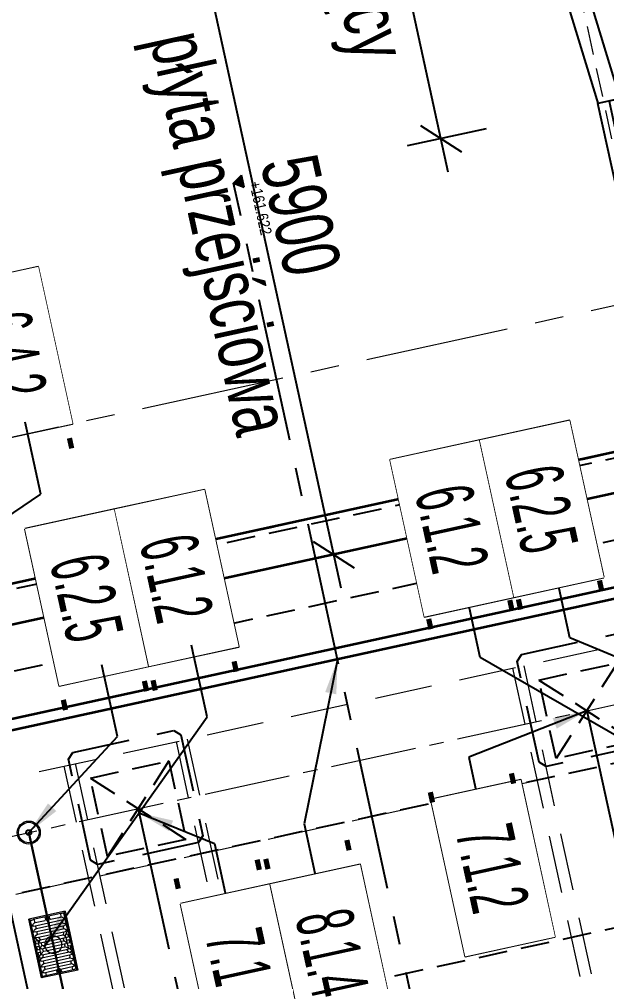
# Model space of a CAD drawing. Header units: metres. Extents: x 8416582 to 8417409, y 5771873 to 5772737.
# Drawn here: x 8416700.84 to 8416705.96, y 5772255.59 to 5772263.98 of the extents above; entities that cross this region are included whole.
import ezdxf
from ezdxf.enums import TextEntityAlignment as Align

# ---------------------------------------------------------------- set-up
doc = ezdxf.new("R2010")
doc.units = ezdxf.units.M
doc.set_wipeout_variables(frame=1)
doc.header["$PDSIZE"] = 0.05
for name, pattern in [('CENTER', [2, 1.25, -0.25, 0.25, -0.25]), ('CENTER2', [1.125, 0.75, -0.125, 0.125, -0.125]), ('DASHED', [0.75, 0.5, -0.25]), ('HIDDEN', [0.375, 0.25, -0.125])]:
    doc.linetypes.add(name, pattern=pattern)
for name, color, linetype in [('00RysOpi-T', 2, 'Continuous'), ('AII_M_krawężnik', 9, 'Continuous'), ('AII_M_opisy do legendy', 2, 'Continuous'), ('AII_M_osie główne', 8, 'CENTER'), ('AII_M_podpory', 1, 'Continuous')]:
    doc.layers.add(name, color=color, linetype=linetype)
for name, color, linetype, lineweight in [('AII_M_konstrukcja 0.09', 6, 'Continuous', 9), ('AII_M_konstrukcja 0.18', 9, 'Continuous', 18), ('AII_M_konstrukcja 0.25', 1, 'Continuous', 25), ('AII_M_konstrukcja 0.35', 2, 'Continuous', 35), ('AII_M_kreskowanie', 8, 'Continuous', 0), ('AII_M_odwodnienie', 8, 'Continuous', 9), ('AII_M_opisy rzedne', 1, 'Continuous', 25), ('AII_M_opisy wymiary', 1, 'Continuous', 25), ('AII_M_osie glowne', 9, 'CENTER2', 18), ('AII_M_wymiary', 1, 'Continuous', 25)]:
    doc.layers.add(name, color=color, linetype=linetype, lineweight=lineweight)
doc.layers.add('AII_M_opisy rzedne skarpy', color=6, linetype='Continuous', plot=False)
doc.styles.add('CDMSTYLE', font='CDMSIMPL.shx', dxfattribs={"width": 0.7, "bigfont": 'CDMBIGPL.shx'})
doc.dimstyles.new('CDM-ME200MM', dxfattribs={"dimscale": 0.2, "dimtxt": 2.5, "dimasz": 1.5, "dimexe": 1.5, "dimexo": 5, "dimgap": 0.5, "dimtad": 1, "dimdec": 0, "dimlfac": 1000, "dimrnd": 1, "dimzin": 9, "dimtxsty": 'CDMSTYLE', "dimblk": 'OBLIQUE', "dimcen": 2.5, "dimdle": 1.5, "dimclrd": 9, "dimclre": 9, "dimclrt": 1, "dimadec": 1, "dimazin": 2, "dimtfac": 1, "dimtdec": 0, "dimtix": 1, "dimtmove": 2, "dimatfit": 3, "dimfxl": 1, "dimtvp": 1, "dimtolj": 1, "dimtzin": 0, "dimlwd": 25, "dimlwe": 25, "dimarcsym": 0})
doc.dimstyles.new('CDM-ME200MM$7', dxfattribs={"dimscale": 0.2, "dimtxt": 2.5, "dimasz": 1.5, "dimexe": 1.5, "dimexo": 5, "dimgap": 0.5, "dimtad": 1, "dimdec": 0, "dimlfac": 1000, "dimrnd": 1, "dimzin": 9, "dimtxsty": 'CDMSTYLE', "dimblk": 'OBLIQUE', "dimcen": 2.5, "dimdle": 1.5, "dimclrd": 9, "dimclre": 9, "dimclrt": 1, "dimadec": 1, "dimazin": 2, "dimtfac": 1, "dimtdec": 0, "dimtix": 1, "dimtmove": 2, "dimatfit": 3, "dimfxl": 1, "dimtvp": 1, "dimtolj": 1, "dimtzin": 0, "dimlwd": 25, "dimlwe": 25, "dimarcsym": 0})

# ---------------------------------------------------------------- blocks, each defined once
blk = doc.blocks.new('_OBLIQUE')
at = {"color": 0, "linetype": 'ByBlock'}
blk.add_line((-0.5, -0.5), (0.5, 0.5), dxfattribs=at)
blk = doc.blocks.new('*D83')
at = {"layer": 'AII_M_opisy wymiary', "color": 9, "lineweight": 25, "transparency": 16777216}
for p, q in [((8416704.5786, 5772262.6421), (8416703.1703, 5772269.0901)), ((8416703.6275, 5772268.8829), (8416702.9413, 5772268.733)), ((8416704.9077, 5772263.0211), (8416704.2215, 5772262.8712))]:
    blk.add_line(p, q, dxfattribs=at)
at = {"layer": 'Defpoints', "color": 0, "lineweight": 25, "transparency": 16777216}
for p in [(8416704.6044, 5772269.0963), (8416703.2343, 5772268.7971), (8416705.8847, 5772263.2345)]:
    blk.add_point(p, dxfattribs=at)
at = {"layer": 'AII_M_opisy wymiary', "color": 9, "lineweight": 25, "transparency": 16777216, "xscale": 0.3, "yscale": 0.3, "zscale": 0.3}
for p, rotation in [((8416703.2343, 5772268.7971), 102.3200859755738), ((8416704.5146, 5772262.9352), 282.3200859755738)]:
    blk.add_blockref('_OBLIQUE', p, dxfattribs=dict(at, rotation=rotation))
at = {"layer": 'AII_M_opisy wymiary', "color": 1, "lineweight": 25, "transparency": 16777216, "char_height": 0.5, "attachment_point": 5, "rotation": 282.32009, "style": 'CDMSTYLE'}
for s, insert in [('\\A1;krawężnik zanikający', (8416703.4511, 5772265.7737)), ('\\A1;6000', (8416704.2164, 5772265.9408))]:
    blk.add_mtext(s, dxfattribs=dict(at, insert=insert))
blk = doc.blocks.new('*D114')
at = {"layer": 'AII_M_opisy wymiary', "color": 9, "lineweight": 25, "transparency": 16777216}
for p, q in [((8416703.6456, 5772259.0168), (8416702.2587, 5772265.3671)), ((8416701.2113, 5772264.8313), (8416702.6158, 5772265.1381)), ((8416702.4702, 5772259.0672), (8416703.8747, 5772259.3739))]:
    blk.add_line(p, q, dxfattribs=at)
at = {"layer": 'Defpoints', "color": 0, "lineweight": 25, "transparency": 16777216}
for p in [(8416702.3227, 5772265.074), (8416700.2343, 5772264.6179), (8416701.4932, 5772258.8538)]:
    blk.add_point(p, dxfattribs=at)
at = {"layer": 'AII_M_opisy wymiary', "color": 9, "lineweight": 25, "transparency": 16777216, "xscale": 0.3, "yscale": 0.3, "zscale": 0.3}
for p, rotation in [((8416702.3227, 5772265.074), 102.3200859755738), ((8416703.5816, 5772259.3099), 282.3200859755738)]:
    blk.add_blockref('_OBLIQUE', p, dxfattribs=dict(at, rotation=rotation))
at = {"layer": 'AII_M_opisy wymiary', "color": 1, "lineweight": 25, "transparency": 16777216, "char_height": 0.5, "attachment_point": 5, "rotation": 282.32009, "style": 'CDMSTYLE'}
for s, insert in [('\\A1;płyta przejściowa', (8416702.5288, 5772262.0995)), ('\\A1;5900', (8416703.2941, 5772262.2667))]:
    blk.add_mtext(s, dxfattribs=dict(at, insert=insert))
blk = doc.blocks.new('*D123')
at = {"layer": 'AII_M_wymiary', "color": 9, "lineweight": 25, "transparency": 16777216}
for p, q in [((8416707.1589, 5772263.2131), (8416705.3584, 5772271.457)), ((8416707.6417, 5772263.6256), (8416707.388, 5772263.5702))]:
    blk.add_line(p, q, dxfattribs=at)
blk.add_solid([(8416705.4072, 5772271.4677), (8416705.3095, 5772271.4464), (8416705.2944, 5772271.7501)], dxfattribs=at)
at = {"layer": 'Defpoints', "color": 0, "lineweight": 25, "transparency": 16777216}
for p in [(8416706.0923, 5772271.9244), (8416705.2944, 5772271.7501), (8416706.6647, 5772263.4122, 0)]:
    blk.add_point(p, dxfattribs=at)
at = {"layer": 'AII_M_wymiary', "color": 9, "lineweight": 25, "transparency": 16777216, "xscale": 0.3, "yscale": 0.3, "zscale": 0.3, "rotation": 282.3200787248642}
blk.add_blockref('_OBLIQUE', (8416707.0949, 5772263.5062), dxfattribs=at)
at = {"layer": 'AII_M_wymiary', "color": 1, "transparency": 16777216, "insert": (8416706.65, 5772267.5741), "char_height": 0.5, "attachment_point": 5, "rotation": 282.32008, "style": 'CDMSTYLE'}
blk.add_mtext('\\A1;bariera wg opr.drogowego', dxfattribs=at)
blk = doc.blocks.new('*D124')
at = {"layer": 'AII_M_wymiary', "color": 9, "lineweight": 25, "transparency": 16777216}
for p, q in [((8416699.9676, 5772261.6425), (8416697.6439, 5772272.2821)), ((8416700.3634, 5772262.036), (8416700.1967, 5772261.9996))]:
    blk.add_line(p, q, dxfattribs=at)
blk.add_solid([(8416697.6928, 5772272.2927), (8416697.5951, 5772272.2714), (8416697.5799, 5772272.5752)], dxfattribs=at)
at = {"layer": 'Defpoints', "color": 0, "lineweight": 25, "transparency": 16777216}
for p in [(8416697.5799, 5772272.5752), (8416696.4275, 5772272.3235), (8416699.3864, 5772261.8226)]:
    blk.add_point(p, dxfattribs=at)
at = {"layer": 'AII_M_wymiary', "color": 9, "lineweight": 25, "transparency": 16777216, "xscale": 0.3, "yscale": 0.3, "zscale": 0.3, "rotation": 282.3200787248642}
blk.add_blockref('_OBLIQUE', (8416699.9036, 5772261.9356), dxfattribs=at)
at = {"layer": 'AII_M_wymiary', "color": 1, "transparency": 16777216, "insert": (8416699.1971, 5772267.2013), "char_height": 0.5, "attachment_point": 5, "rotation": 282.32008, "style": 'CDMSTYLE'}
blk.add_mtext('\\A1;bariera i krawężnik wg opr.drogowego', dxfattribs=at)
blk = doc.blocks.new('WPUST_RZUT')
at = {"layer": 'AII_M_odwodnienie', "color": 0, "lineweight": -2}
for p, q in [((0.262, 0.162), (-0.262, 0.162)), ((-0.262, 0.162), (-0.252, 0.152)), ((-0.262, -0.162), (-0.262, 0.162)), ((0.252, 0.152), (-0.252, 0.152)), ((-0.252, 0.152), (-0.252, 0.1231)), ((-0.252, -0.123), (-0.252, 0.1231)), ((-0.093, 0.1495), (-0.249, 0.1495)), ((-0.249, 0.1495), (-0.249, 0.1175)), ((-0.249, 0.1175), (-0.2255, 0.1175)), ((-0.2215, 0.1135), (-0.2215, 0.023)), ((-0.1945, 0.1303), (-0.1945, -0.1303)), ((-0.1945, 0.1175), (-0.1735, 0.1175)), ((-0.1695, 0.1135), (-0.1695, -0.1135)), ((-0.1425, 0.1303), (-0.1425, -0.1303)), ((-0.1425, 0.1175), (-0.1215, 0.1175)), ((-0.1175, 0.1135), (-0.1175, -0.1135)), ((-0.093, 0.1495), (-0.094, 0.143)), ((-0.0925, 0.142), (-0.094, 0.143)), ((-0.06, 0.1225), (-0.093, 0.1495)), ((-0.0905, 0.1271), (-0.0905, -0.1271)), ((-0.0905, 0.1141), (-0.0679, 0.1038)), ((-0.0655, 0.1435), (-0.0655, 0.131)), ((-0.0405, 0.1435), (-0.0655, 0.1435)), ((-0.0655, 0.1002), (-0.0655, -0.1002)), ((-0.0568, 0.1091), (-0.06, 0.1225)), ((0.056, 0.1225), (-0.06, 0.1225)), ((-0.0385, 0.1435), (-0.0405, 0.1435)), ((-0.0385, 0.1435), (-0.0385, 0.1225)), ((-0.0385, 0.1075), (-0.0385, -0.1075)), ((-0.0175, 0.0975), (-0.0385, 0.0975)), ((-0.0135, 0.1435), (-0.0135, 0.1264)), ((0.0115, 0.1435), (-0.0135, 0.1435)), ((-0.0135, 0.0935), (-0.0135, -0.0935)), ((0.0135, 0.1435), (0.0115, 0.1435)), ((0.0135, 0.1435), (0.0135, 0.1225)), ((0.0135, 0.1075), (0.0135, -0.1075)), ((0.0345, 0.0975), (0.0135, 0.0975)), ((0.0385, 0.1435), (0.0385, 0.1264)), ((0.0635, 0.1435), (0.0385, 0.1435)), ((0.0385, 0.0935), (0.0385, -0.0935)), ((0.056, 0.1225), (0.0541, 0.1148)), ((0.089, 0.1495), (0.056, 0.1225)), ((0.0655, 0.1435), (0.0635, 0.1435)), ((0.0655, 0.1435), (0.0655, 0.1303)), ((0.0655, 0.115), (0.0655, -0.115)), ((0.0655, 0.1045), (0.0848, 0.1133)), ((0.0932, 0.1228), (0.089, 0.1495)), ((0.249, 0.1495), (0.089, 0.1495)), ((0.0905, 0.1097), (0.0905, -0.1097)), ((0.1175, 0.1303), (0.1175, -0.1303)), ((0.1175, 0.1175), (0.1385, 0.1175)), ((0.1425, 0.1135), (0.1425, -0.1135)), ((0.1695, 0.1303), (0.1695, -0.1303)), ((0.1695, 0.1175), (0.1905, 0.1175)), ((0.1945, 0.1135), (0.1945, -0.1135)), ((0.2215, 0.1303), (0.2215, 0.019)), ((0.2215, 0.1175), (0.249, 0.1175)), ((0.249, 0.1495), (0.249, 0.1175)), ((0.252, 0.152), (0.262, 0.162)), ((0.252, -0.152), (0.252, 0.152)), ((0.262, -0.162), (0.262, 0.162)), ((-0.2505, 0.0198), (-0.2499, 0.0203)), ((-0.2505, -0.0198), (-0.2505, 0.0198)), ((-0.2505, 0.0198), (-0.232, 0.0172)), ((-0.2321, 0), (-0.2281, 0.007)), ((-0.2281, -0.007), (-0.2321, 0)), ((-0.2199, 0.007), (-0.2281, 0.007)), ((-0.2159, 0), (-0.2199, 0.007)), ((-0.2159, 0), (-0.2199, -0.007)), ((0.2159, 0), (0.2199, 0.007)), ((0.2199, -0.007), (0.2159, 0)), ((0.2281, 0.007), (0.2199, 0.007)), ((0.224, 0.019), (0.2215, 0.019)), ((0.2321, 0), (0.2281, 0.007)), ((0.2321, 0), (0.2281, -0.007)), ((0.2505, 0.0198), (0.232, 0.0172)), ((0.2505, 0.0198), (0.2499, 0.0203)), ((0.2505, -0.0198), (0.2505, 0.0198)), ((-0.232, -0.0172), (-0.2505, -0.0198)), ((-0.2499, -0.0203), (-0.2505, -0.0198)), ((-0.2281, -0.007), (-0.2199, -0.007)), ((-0.2215, -0.0229), (-0.2215, -0.1135)), ((0.2199, -0.007), (0.2281, -0.007)), ((0.2215, -0.019), (0.224, -0.019)), ((0.2215, -0.019), (0.2215, -0.1303)), ((0.232, -0.0172), (0.2505, -0.0198)), ((0.2499, -0.0203), (0.2505, -0.0198)), ((-0.252, -0.152), (-0.262, -0.162)), ((-0.262, -0.162), (0.262, -0.162)), ((-0.252, -0.152), (-0.252, -0.123)), ((-0.252, -0.152), (0.252, -0.152)), ((-0.249, -0.1175), (-0.2255, -0.1175)), ((-0.249, -0.1495), (-0.249, -0.1175)), ((-0.093, -0.1495), (-0.249, -0.1495)), ((-0.1945, -0.1175), (-0.1735, -0.1175)), ((-0.1425, -0.1175), (-0.1215, -0.1175)), ((-0.094, -0.143), (-0.0925, -0.142)), ((-0.093, -0.1495), (-0.094, -0.143)), ((-0.06, -0.1225), (-0.093, -0.1495)), ((-0.0905, -0.1141), (-0.0679, -0.1038)), ((-0.0655, -0.131), (-0.0655, -0.1435)), ((-0.0405, -0.1435), (-0.0655, -0.1435)), ((-0.0568, -0.1091), (-0.06, -0.1225)), ((0.056, -0.1225), (-0.06, -0.1225)), ((-0.0385, -0.1435), (-0.0405, -0.1435)), ((-0.0175, -0.0975), (-0.0385, -0.0975)), ((-0.0385, -0.1225), (-0.0385, -0.1435)), ((-0.0135, -0.1264), (-0.0135, -0.1435)), ((0.0115, -0.1435), (-0.0135, -0.1435)), ((0.0135, -0.1435), (0.0115, -0.1435)), ((0.0345, -0.0975), (0.0135, -0.0975)), ((0.0135, -0.1225), (0.0135, -0.1435)), ((0.0385, -0.1264), (0.0385, -0.1435)), ((0.0635, -0.1435), (0.0385, -0.1435)), ((0.056, -0.1225), (0.0541, -0.1148)), ((0.089, -0.1495), (0.056, -0.1225)), ((0.0655, -0.1435), (0.0635, -0.1435)), ((0.0655, -0.1045), (0.0848, -0.1133)), ((0.0655, -0.1303), (0.0655, -0.1435)), ((0.0932, -0.1228), (0.089, -0.1495)), ((0.249, -0.1495), (0.089, -0.1495)), ((0.1175, -0.1175), (0.1385, -0.1175)), ((0.1695, -0.1175), (0.1905, -0.1175)), ((0.2215, -0.1175), (0.249, -0.1175)), ((0.249, -0.1495), (0.249, -0.1175)), ((0.262, -0.162), (0.252, -0.152))]:
    blk.add_line(p, q, dxfattribs=at)
at = {"layer": 'AII_M_odwodnienie', "color": 0, "lineweight": -2, "flags": 128}
for points in [[(-0.2223, 0.1159), (-0.2217, 0.1147), (-0.2215, 0.1135)], [(-0.1703, 0.1159), (-0.1697, 0.1147), (-0.1695, 0.1135)], [(-0.1183, 0.1159), (-0.1177, 0.1147), (-0.1175, 0.1135)], [(-0.0905, 0.1271), (-0.0906, 0.1311), (-0.0909, 0.1357), (-0.0913, 0.1385), (-0.0917, 0.1402), (-0.0923, 0.1418), (-0.0925, 0.142)], [(-0.0679, 0.1038), (-0.0667, 0.103), (-0.066, 0.1021)], [(-0.066, 0.1021), (-0.0656, 0.1009), (-0.0655, 0.1002)], [(-0.0144, 0.096), (-0.0137, 0.0949), (-0.0135, 0.0935)], [(0.0376, 0.096), (0.0383, 0.0949), (0.0385, 0.0935)], [(0.0635, 0.1238), (0.0586, 0.1196), (0.0541, 0.1148)], [(0.0655, 0.115), (0.0653, 0.119), (0.0651, 0.121), (0.0649, 0.1221), (0.0647, 0.1228), (0.0644, 0.1235), (0.0642, 0.1237), (0.064, 0.1239), (0.0639, 0.1239), (0.0637, 0.1239), (0.0636, 0.1239), (0.0635, 0.1238)], [(0.0932, 0.1228), (0.0905, 0.1159), (0.0893, 0.1126)], [(0.1417, 0.1159), (0.1423, 0.1147), (0.1425, 0.1135)], [(0.1937, 0.1159), (0.1943, 0.1147), (0.1945, 0.1135)], [(-0.2499, 0.0203), (-0.2358, 0.0185), (-0.2303, 0.0178)], [(0.2499, 0.0203), (0.2358, 0.0185), (0.2303, 0.0178)], [(-0.2303, -0.0178), (-0.2358, -0.0185), (-0.2499, -0.0203)], [(0.2303, -0.0178), (0.2358, -0.0185), (0.2499, -0.0203)], [(-0.2215, -0.1135), (-0.2217, -0.1148), (-0.2223, -0.1159)], [(-0.1695, -0.1135), (-0.1697, -0.1148), (-0.1703, -0.1159)], [(-0.1175, -0.1135), (-0.1177, -0.1148), (-0.1183, -0.1159)], [(-0.0925, -0.142), (-0.0923, -0.1417), (-0.0918, -0.1408), (-0.0913, -0.1387), (-0.091, -0.1366), (-0.0906, -0.1319), (-0.0905, -0.1271)], [(-0.066, -0.1021), (-0.0669, -0.1032), (-0.0679, -0.1038)], [(-0.0655, -0.1002), (-0.0657, -0.1014), (-0.066, -0.1021)], [(-0.0135, -0.0935), (-0.0137, -0.0948), (-0.0144, -0.096)], [(0.0385, -0.0935), (0.0383, -0.0948), (0.0376, -0.096)], [(0.0541, -0.1148), (0.0585, -0.1195), (0.0635, -0.1238)], [(0.0635, -0.1238), (0.0636, -0.1239), (0.0638, -0.1239), (0.0639, -0.1239), (0.0641, -0.1238), (0.0643, -0.1236), (0.0647, -0.1228), (0.0651, -0.1208), (0.0654, -0.1187), (0.0655, -0.115)], [(0.0893, -0.1126), (0.0905, -0.1159), (0.0932, -0.1228)], [(0.1425, -0.1135), (0.1423, -0.1148), (0.1417, -0.1159)], [(0.1945, -0.1135), (0.1943, -0.1148), (0.1937, -0.1159)]]:
    blk.add_lwpolyline(points, dxfattribs=at)
at = {"layer": 'AII_M_odwodnienie', "color": 0, "lineweight": -2}
for centre, radius in [((-0.224, 0), 0.013), ((-0.224, 0), 0.012), ((0, 0), 0.075), ((0.224, 0), 0.012)]:
    blk.add_circle(centre, radius, dxfattribs=at)
for centre, radius, start, end in [((-0.0674, 0.1309), 0.00195, 251.69834, 2.87413), ((-0.0497, 0.0903), 0.0201, 110.63967, 144.03936), ((-0.0175, 0.1263), 0.00398, 286.3143, 0.63687), ((0.0345, 0.1263), 0.00398, 286.31436, 0.63683), ((0.0865, 0.1096), 0.0041, 47.8922, 114.44435), ((0.0864, 0.1097), 0.00414, 359.99996, 45.16763), ((-0.224, 0), 0.019, 90, 270), ((-0.224, 0), 0.00702, 150, 210), ((-0.224, 0), 0.00702, 90, 150), ((-0.2254, 0.0229), 0.00394, 274.13264, 0.80381), ((-0.224, 0), 0.00702, 30, 90), ((-0.224, 0), 0.00702, 330, 30), ((0.224, 0), 0.013, 110.25649, 249.74351), ((0.224, 0), 0.00702, 150, 210), ((0.224, 0), 0.00702, 90, 150), ((0.224, 0), 0.013, 249.74775, 110.25225), ((0.224, 0), 0.019, 270, 90), ((0.224, 0), 0.00702, 30, 90), ((0.224, 0), 0.00702, 330, 30), ((-0.224, 0), 0.00702, 210, 270), ((-0.2255, -0.0229), 0.00396, 359.47528, 85.58828), ((-0.224, 0), 0.00702, 270, 330), ((0.224, 0), 0.00702, 210, 270), ((0.224, 0), 0.00702, 270, 330), ((-0.0675, -0.131), 0.002, 358.54515, 105.17526), ((-0.0502, -0.0909), 0.0194, 215.2928, 250.02817), ((-0.0173, -0.1262), 0.00378, 357.52302, 78.28931), ((0.0347, -0.1262), 0.00378, 357.52299, 78.28936), ((0.0865, -0.1096), 0.0041, 245.5739, 312.08954), ((0.0864, -0.1097), 0.00413, 314.80961, 0.0228)]:
    blk.add_arc(centre, radius, start, end, dxfattribs=at)
for centre, major_axis, ratio, start_param, end_param in [((-0.2255, 0.1135), (0.00356, -0.00189), 0.986478, 1.130171, 2.065083), ((-0.1965, -0.3697), (0, 0.5128), 0.15625, 0, 0.327274), ((-0.1965, 0.1303), (0, 0.0128), 0.15625, 4.712389, 6.283185), ((-0.1735, 0.1135), (0.00356, -0.00189), 0.986478, 1.130171, 2.065083), ((-0.1445, -0.3697), (0, 0.5128), 0.15625, 0, 0.327274), ((-0.1445, 0.1303), (0, 0.0128), 0.15625, 4.712389, 6.283185), ((-0.1215, 0.1135), (0.00356, -0.00189), 0.986478, 1.130171, 2.065083), ((-0.0925, -0.3697), (0, 0.5128), 0.15625, 0.0189, 0.327274), ((-0.0405, -0.2831), (0, 0.4006), 0.2, 0, 0.204754), ((-0.0405, 0.1075), (0, 0.01), 0.2, 4.712389, 6.283185), ((-0.0174, 0.0935), (0.0035, -0.00201), 0.982703, 1.213284, 2.099289), ((0.0115, -0.2831), (0, 0.4006), 0.2, 0, 0.328812), ((0.0115, 0.1075), (0, 0.01), 0.2, 4.712389, 6.283185), ((0.0346, 0.0935), (0.0035, -0.00201), 0.982703, 1.213284, 2.099289), ((0.0635, -0.2831), (0, 0.4006), 0.2, 0.11706, 0.328812), ((0.1155, -0.3697), (0, 0.5128), 0.15625, 0, 0.282384), ((0.1155, 0.1303), (0, 0.0128), 0.15625, 4.712389, 6.283185), ((0.1385, 0.1135), (0.00356, -0.00189), 0.986478, 1.130171, 2.065083), ((0.1675, -0.3697), (0, 0.5128), 0.15625, 0, 0.327274), ((0.1675, 0.1303), (0, 0.0128), 0.15625, 4.712389, 6.283185), ((0.1905, 0.1135), (0.00356, -0.00189), 0.986478, 1.130171, 2.065083), ((0.2195, -0.3697), (0, 0.5128), 0.15625, 0, 0.327274), ((0.2195, 0.1303), (0, 0.0128), 0.15625, 4.712389, 6.283185), ((-0.2255, -0.1135), (0.00356, 0.00189), 0.986478, 4.218103, 5.153014), ((-0.1965, 0.3697), (0, 0.5128), 0.15625, 2.814318, 3.141593), ((-0.1965, -0.1303), (0, 0.0128), 0.15625, 3.141593, 4.712389), ((-0.1735, -0.1135), (0.00356, 0.00189), 0.986478, 4.218103, 5.153014), ((-0.1445, 0.3697), (0, 0.5128), 0.15625, 2.814318, 3.141593), ((-0.1445, -0.1303), (0, 0.0128), 0.15625, 3.141593, 4.712389), ((-0.1215, -0.1135), (0.00356, 0.00189), 0.986478, 4.218103, 5.153014), ((-0.0925, 0.3697), (0, 0.5128), 0.15625, 2.814318, 3.122692), ((-0.0405, 0.2831), (0, 0.4006), 0.2, 2.936839, 3.141593), ((-0.0405, -0.1075), (0, 0.01), 0.2, 3.141593, 4.712389), ((-0.0174, -0.0935), (0.0035, 0.00201), 0.982703, 4.183896, 5.069901), ((0.0115, 0.2831), (0, 0.4006), 0.2, 2.812781, 3.141593), ((0.0115, -0.1075), (0, 0.01), 0.2, 3.141593, 4.712389), ((0.0346, -0.0935), (0.0035, 0.00201), 0.982703, 4.183896, 5.069901), ((0.0635, 0.2831), (0, 0.4006), 0.2, 2.812781, 3.024533), ((0.1155, 0.3697), (0, 0.5128), 0.15625, 2.859208, 3.141593), ((0.1155, -0.1303), (0, 0.0128), 0.15625, 3.141593, 4.712389), ((0.1385, -0.1135), (0.00356, 0.00189), 0.986478, 4.218103, 5.153014), ((0.1675, 0.3697), (0, 0.5128), 0.15625, 2.814318, 3.141593), ((0.1675, -0.1303), (0, 0.0128), 0.15625, 3.141593, 4.712389), ((0.1905, -0.1135), (0.00356, 0.00189), 0.986478, 4.218103, 5.153014), ((0.2195, 0.3697), (0, 0.5128), 0.15625, 2.814318, 3.141593), ((0.2195, -0.1303), (0, 0.0128), 0.15625, 3.141593, 4.712389)]:
    blk.add_ellipse(centre, major_axis=major_axis, ratio=ratio, start_param=start_param, end_param=end_param, dxfattribs=at)
blk = doc.blocks.new('Sączek')
at = {"layer": 'AII_M_odwodnienie', "color": 0}
for radius in [0.1, 0.1, 0.0894, 0.025, 0.02]:
    blk.add_circle((0, 0), radius, dxfattribs=at)
blk = doc.blocks.new('WD-68_podpory_rzut')
at = {"layer": 'AII_M_konstrukcja 0.18', "linetype": 'HIDDEN'}
blk.add_lwpolyline([(-7.7, 1.275), (-1.8, 1.275), (-1.8, -9.275), (-7.7, -9.275)], close=True, dxfattribs=at)
at = {"layer": 'AII_M_konstrukcja 0.25', "linetype": 'HIDDEN'}
for points in [[(-2.1, -10), (1.9, -10), (1.9, 2), (-2.1, 2)], [(-5.15, -9.825), (-1, -9.825), (-1, 1.825), (-5.15, 1.825), (-5.15, 1.325), (-1.8, 1.325), (-1.8, -9.325), (-5.15, -9.325)]]:
    blk.add_lwpolyline(points, close=True, dxfattribs=at)
for points in [[(-1.4, 1.825), (-1.4, -9.825)], [(-1.4, 1.825), (0.5, 0.728), (0.5, -8.728), (-1.4, -9.825)], [(-2.15, -9.325), (-2.15, 1.325)]]:
    blk.add_lwpolyline(points, dxfattribs=at)
at = {"layer": 'AII_M_konstrukcja 0.25', "linetype": 'DASHED'}
for points in [[(0.35, -0.5), (-0.55, -0.5), (-0.6, -0.45), (-0.6, 0.45), (-0.55, 0.5), (0.35, 0.5), (0.4, 0.45), (0.4, -0.45)], [(0.35, -4.5), (-0.55, -4.5), (-0.6, -4.45), (-0.6, -3.55), (-0.55, -3.5), (0.35, -3.5), (0.4, -3.55), (0.4, -4.45)]]:
    blk.add_lwpolyline(points, close=True, dxfattribs=at)
blk = doc.blocks.new('OpiNum01')
at = {"layer": 'AII_M_opisy do legendy', "color": 0, "linetype": 'Continuous'}
blk.add_lwpolyline([(-3.5, -2), (3.5, -2), (3.5, 2), (-3.5, 2)], close=True, dxfattribs=at)
at = {"color": 9, "linetype": 'Continuous', "lineweight": 25, "style": 'CDMSTYLE', "width": 0.7, "flags": 1}
for tag, p in [('NAZWAPOL', (-4.105, -6.803)), ('NAZWAANG', (-4.105, -10.477)), ('SPECYF', (-4.105, -14.151)), ('ID', (-4.105, -17.825)), ('BAZA', (-4.105, -21.499)), ('RYSUNEK', (-4.105, -25.173))]:
    blk.add_attdef(tag, p, '', height=2, dxfattribs=at)
at = {"layer": 'AII_M_opisy do legendy', "linetype": 'Continuous', "lineweight": -2, "style": 'CDMSTYLE', "width": 0.5}
blk.add_attdef('NR', text='', height=2.5, dxfattribs=at).set_placement((0, 0), align=Align.MIDDLE)
at = {"color": 0, "linetype": 'Continuous'}
blk.add_wipeout([(-3.5, -2), (3.5, -2), (3.5, 2), (-3.5, 2)], dxfattribs=at).dxf.layer = 'AII_M_opisy do legendy'
blk = doc.blocks.new('OpiTxt01')
at = {"color": 0, "linetype": 'Continuous', "lineweight": 20, "style": 'CDMSTYLE', "width": 0.7}
blk.add_attdef('TEKST_GORNY', (1, 0.895), '', height=2, dxfattribs=at)
at = {"color": 0, "linetype": 'Continuous', "lineweight": -2, "style": 'CDMSTYLE', "width": 0.7}
blk.add_attdef('TEKST_DOLNY', (1.049, -2.731), '', height=2, dxfattribs=at)
blk = doc.blocks.new('00kota4')
at = {"linetype": 'Continuous', "lineweight": 25}
blk.add_hatch(color=0, dxfattribs=at).paths.add_polyline_path([(-1.04, 1.66), (0, 0), (1.08, 1.66)])
at = {"color": 0, "linetype": 'Continuous', "lineweight": 25}
for p, q in [((0, 0), (-1.04, 1.66)), ((1.08, 1.66), (-1.04, 1.66)), ((0, 0), (1.08, 1.66))]:
    blk.add_line(p, q, dxfattribs=at)
at = {"color": 0, "linetype": 'Continuous', "lineweight": 25, "style": 'CDMSTYLE', "width": 0.85}
blk.add_attdef('%%P000.000', (0.49, 2.69), '', height=2, dxfattribs=at)

msp = doc.modelspace()

# ---------------------------------------------------------------- hatches: boundary and pattern name
at = {"layer": 'AII_M_kreskowanie'}
h = msp.add_hatch(dxfattribs=at)
h.set_pattern_fill('GRASS', color=256, scale=0.02, angle=-180)
h.set_pattern_definition([(192.3201, (8416672.3708, 5772223.59705), (-0.2742923, -0.4275836), [0.09525, -0.6231705]), (147.3201, (8416672.3708, 5772223.59705), (-0.2742923, -0.4275836), [0.09525, -0.41275]), (237.3201, (8416672.3708, 5772223.59705), (0.4275836, -0.2742923), [0.09525, -0.41275])])
edge = h.paths.add_edge_path()
edge.add_arc((8416706.719, 5772263.3983), 2.4448, 282.3173, 372.9097)
edge.add_line((8416709.1021, 5772263.9446), (8416709.4032, 5772262.5655))
edge.add_line((8416709.4032, 5772262.5655), (8416716.3028, 5772273.3209))
edge.add_line((8416716.3028, 5772273.3209), (8416716.2578, 5772273.6262))
edge.add_line((8416716.2578, 5772273.6262), (8416705.2653, 5772271.2254))
edge.add_line((8416705.2653, 5772271.2254), (8416705.7395, 5772269.0544))
edge.add_line((8416705.7395, 5772269.0544), (8416707.6386, 5772263.6344))
edge.add_arc((8416706.6659, 5772263.4106), 0.9981, -74.855, 12.95978, ccw=False)
edge.add_line((8416706.9266, 5772262.4472), (8416707.2406, 5772261.0098))

# ---------------------------------------------------------------- linework, layer by layer
at = {"layer": 'AII_M_konstrukcja 0.09', "linetype": 'DASHED', "elevation": 0}
for points in [[(8416695.8844, 5772256.2982), (8416707.6569, 5772258.8693)], [(8416698.6135, 5772255.8706), (8416705.3546, 5772257.3429)]]:
    msp.add_lwpolyline(points, dxfattribs=at)
at = {"layer": 'AII_M_konstrukcja 0.09', "linetype": 'DASHED'}
for points in [[(8416716.5476, 5772206.5618), (8416705.2389, 5772258.3412)], [(8416716.4499, 5772206.5404), (8416705.1412, 5772258.3199)], [(8416713.519, 5772205.9003), (8416702.2103, 5772257.6798)], [(8416713.6167, 5772205.9216), (8416702.308, 5772257.7011)], [(8416712.5421, 5772205.6869), (8416701.2333, 5772257.4664)], [(8416712.6397, 5772205.7083), (8416701.331, 5772257.4877)]]:
    msp.add_lwpolyline(points, dxfattribs=at)
at = {"layer": 'AII_M_konstrukcja 0.35'}
for p, q in [((8416706.6956, 5772259.99, 0), (8416696.2909, 5772257.7176, 0)), ((8416695.7777, 5772256.7867, 0), (8416707.3548, 5772259.3151, 0)), ((8416707.5715, 5772259.2601, 0), (8416695.799, 5772256.689, 0))]:
    msp.add_line(p, q, dxfattribs=at)
at = {"layer": 'AII_M_konstrukcja 0.35', "elevation": 0}
msp.add_lwpolyline([(8416706.6209, 5772260.332), (8416696.2162, 5772258.0595)], dxfattribs=at)
at = {"layer": 'AII_M_krawężnik', "color": 1}
for p, q in [((8416719.1747, 5772202.3833), (8416705.8831, 5772263.2415)), ((8416712.8259, 5772200.9893), (8416699.5328, 5772261.8546))]:
    msp.add_line(p, q, dxfattribs=at)
msp.add_lwpolyline([(8416706.0806, 5772263.2772), (8416704.323, 5772269.0335), (8416704.1312, 5772268.9768), (8416705.8847, 5772263.2345)], dxfattribs=at)
at = {"layer": 'AII_M_odwodnienie', "linetype": 'CENTER', "const_width": 0.02}
msp.add_lwpolyline([(8416712.0202, 5772206.0847), (8416700.9248, 5772256.8872)], dxfattribs=at)
at = {"layer": 'AII_M_opisy rzedne', "color": 1, "lineweight": 25, "elevation": 0}
msp.add_lwpolyline([(8416706.0785, 5772263.2842), (8416705.8831, 5772263.2415)], dxfattribs=at)
at = {"layer": 'AII_M_osie glowne'}
msp.add_line((8416695.8668, 5772255.7826), (8416714.2696, 5772259.8018), dxfattribs=at)
at = {"layer": 'AII_M_osie główne'}
for p, q in [((8416715.9995, 5772201.6898), (8416702.708, 5772262.5481)), ((8416705.7852, 5772257.9488), (8416716.8806, 5772207.1463)), ((8416701.8773, 5772257.0953), (8416712.9727, 5772206.2928))]:
    msp.add_line(p, q, dxfattribs=at)
at = {"layer": 'AII_M_podpory', "color": 8, "linetype": 'HIDDEN', "lineweight": 25}
for points in [[(8416705.3686, 5772258.216), (8416706.0525, 5772258.3654), (8416706.2018, 5772257.6815), (8416705.5179, 5772257.5321)], [(8416701.4607, 5772257.3625), (8416702.1446, 5772257.5119), (8416702.2939, 5772256.828), (8416701.6101, 5772256.6786)]]:
    msp.add_lwpolyline(points, close=True, dxfattribs=at)
for points in [[(8416706.0525, 5772258.3654), (8416705.5179, 5772257.5321)], [(8416705.3686, 5772258.216), (8416706.2018, 5772257.6815)], [(8416702.1446, 5772257.5119), (8416701.6101, 5772256.6786)], [(8416701.4607, 5772257.3625), (8416702.2939, 5772256.828)]]:
    msp.add_lwpolyline(points, dxfattribs=at)

# ---------------------------------------------------------------- block references
at = {"layer": 'AII_M_konstrukcja 0.25', "linetype": 'HIDDEN', "rotation": 282.3200789319986}
msp.add_blockref('WD-68_podpory_rzut', (8416705.7852, 5772257.9488, 0), dxfattribs=at)
at = {"layer": 'AII_M_odwodnienie', "color": 140, "rotation": 104.8309014437564}
msp.add_blockref('Sączek', (8416700.9244, 5772256.8871), dxfattribs=at)
at = {"layer": 'AII_M_odwodnienie', "color": 140, "xscale": -1, "rotation": 102.3200789198667}
msp.add_blockref('WPUST_RZUT', (8416701.1381, 5772255.9102), dxfattribs=at)
at = {"layer": 'AII_M_opisy rzedne skarpy', "linetype": 'Continuous', "xscale": 0.05, "yscale": 0.05, "zscale": 0.05, "rotation": 282.3200789447779}
msp.add_blockref('00kota4', (8416702.708, 5772262.5481), dxfattribs=at).add_auto_attribs({'%%P000.000': '+161.622'})

# ---------------------------------------------------------------- dimensions: what is measured, and where the dimension line sits
at = {"layer": 'AII_M_opisy wymiary', "color": 1, "lineweight": 25}
for base, p1, p2, text, picture, middle in [((8416703.2343, 5772268.7971), (8416705.8847, 5772263.2345), (8416704.6044, 5772269.0963), '<>\\Xkrawężnik zanikający', '*D83', (8416703.8745, 5772265.8661)), ((8416702.3227, 5772265.074, 0), (8416701.4932, 5772258.8538, 0), (8416700.2343, 5772264.6179, 0), '<>\\Xpłyta przejściowa', '*D114', (8416702.9522, 5772262.192, 0))]:
    dim = msp.add_linear_dim(base=base, p1=p1, p2=p2, angle=102.32009, text=text, dimstyle='CDM-ME200MM', dxfattribs=at)
    dim.commit()
    dim.dimension.update_dxf_attribs({"geometry": picture, "text_midpoint": middle})
at = {"layer": 'AII_M_wymiary'}
for base, p1, p2, text, picture, middle in [((8416697.5799, 5772272.5752), (8416699.3864, 5772261.8226), (8416696.4275, 5772272.3235), 'bariera i krawężnik wg opr.drogowego', '*D124', (8416699.1971, 5772267.2013)), ((8416705.2944, 5772271.7501), (8416706.6647, 5772263.4122, 0), (8416706.0923, 5772271.9244), 'bariera wg opr.drogowego', '*D123', (8416706.65, 5772267.5741))]:
    dim = msp.add_linear_dim(base=base, p1=p1, p2=p2, angle=282.32008, text=text, dimstyle='CDM-ME200MM', override={"dimblk1": 'OBLIQUE', "dimsah": 1, "dimse2": 1}, dxfattribs=at)
    dim.commit()
    dim.dimension.update_dxf_attribs({"geometry": picture, "text_midpoint": middle})

# ---------------------------------------------------------------- leaders
at = {"layer": '00RysOpi-T', "color": 9, "linetype": 'Continuous', "lineweight": 0}
for points in [[(8416706.6889, 5772258.1461), (8416705.6391, 5772258.5848), (8416705.5217, 5772259.1221)], [(8416706.9871, 5772257.1834), (8416704.8575, 5772258.4141), (8416704.7401, 5772258.9514)], [(8416703.6148, 5772258.3959), (8416703.3234, 5772256.9624), (8416703.4408, 5772256.4251)], [(8416705.7852, 5772257.9488), (8416704.757, 5772257.5438), (8416704.8402, 5772257.1628)], [(8416701.8853, 5772257.0588), (8416702.5418, 5772256.7917), (8416702.6592, 5772256.2544)]]:
    msp.add_leader(points, dimstyle='CDM-ME200MM$7', dxfattribs=at)

# ---------------------------------------------------------------- next in the draw order: block references
at = {"layer": '00RysOpi-T', "color": 1, "linetype": 'Continuous', "lineweight": 0}
for p, xscale, yscale, zscale, rotation, values in [((8416700.766, 5772261.049), 0.2, 0.2, 0.2, 282.3200788618988, {'NR': '6.4.2'}), ((8416701.4315, 5772258.9351), 0.2, 0.2, 0.2, 282.3200784381776, {'NR': '6.2.5'}), ((8416704.9682, 5772256.5766), 0.2000000000000001, 0.2000000000000001, 0.2000000000000001, 282.3200801918387, {'NR': '7.1.2'})]:
    msp.add_blockref('OpiNum01', p, dxfattribs=dict(at, xscale=xscale, yscale=yscale, zscale=zscale, rotation=rotation)).add_auto_attribs(values)

# ---------------------------------------------------------------- next in the draw order: block references
at = {"layer": 'Defpoints', "color": 250, "linetype": 'Continuous', "lineweight": 0}
for p, xscale, yscale, zscale, rotation in [((8416700.9068, 5772260.4656), 0.2, 0.2, 0.2, 282.3200788618988), ((8416701.5595, 5772258.3489), 0.2, 0.2, 0.2, 282.3200784381776), ((8416704.757, 5772257.5438), 0.2000000000000001, 0.2000000000000001, 0.2000000000000001, 282.3200801918387)]:
    msp.add_blockref('OpiTxt01', p, dxfattribs=dict(at, xscale=xscale, yscale=yscale, zscale=zscale, rotation=rotation)).add_auto_attribs({'TEKST_GORNY': '-', 'TEKST_DOLNY': '-'})

# ---------------------------------------------------------------- next in the draw order: leaders
at = {"layer": '00RysOpi-T', "color": 9, "linetype": 'Continuous', "lineweight": 0}
for points in [[(8416698.8769, 5772258.3772), (8416701.0305, 5772259.8375), (8416700.894, 5772260.4628)], [(8416700.9248, 5772256.8872), (8416701.6961, 5772257.7237), (8416701.5595, 5772258.3489)]]:
    msp.add_leader(points, dimstyle='CDM-ME200MM$7', dxfattribs=at)

# ---------------------------------------------------------------- next in the draw order: block references
at = {"layer": '00RysOpi-T', "color": 1, "linetype": 'Continuous', "lineweight": 0, "xscale": 0.2, "yscale": 0.2, "zscale": 0.2, "rotation": 282.3200791722067}
msp.add_blockref('OpiNum01', (8416702.2131, 5772259.1058), dxfattribs=at).add_auto_attribs({'NR': '6.1.2'})

# ---------------------------------------------------------------- next in the draw order: linework, layer by layer
at = {"layer": 'AII_M_odwodnienie', "color": 140, "linetype": 'CENTER'}
msp.add_lwpolyline([(8416682.784, 5772265.9627), (8416683.2725, 5772266.0694, -0.414214), (8416683.8677, 5772265.6876), (8416683.9421, 5772265.347, 0.198912), (8416684.1606, 5772265.0328), (8416693.7242, 5772258.9446, 0.198912), (8416694.1008, 5772258.877), (8416708.2029, 5772261.9569, 0.198912), (8416708.517, 5772262.1754), (8416714.5613, 5772271.5976, 0.198912), (8416714.6289, 5772271.9743), (8416714.4462, 5772272.8107, -0.414214), (8416714.828, 5772273.4058), (8416715.3165, 5772273.5125)], format="xyb", dxfattribs=at)

# ---------------------------------------------------------------- next in the draw order: block references
at = {"layer": 'Defpoints', "color": 250, "linetype": 'Continuous', "lineweight": 0, "xscale": 0.2, "yscale": 0.2, "zscale": 0.2, "rotation": 282.3200791722067}
msp.add_blockref('OpiTxt01', (8416702.3411, 5772258.5196), dxfattribs=at).add_auto_attribs({'TEKST_GORNY': '-', 'TEKST_DOLNY': '-'})

# ---------------------------------------------------------------- next in the draw order: leaders
at = {"layer": '00RysOpi-T', "color": 9, "linetype": 'Continuous', "lineweight": 0}
msp.add_leader([(8416701.0551, 5772255.8879), (8416702.4777, 5772257.8944), (8416702.3411, 5772258.5196)], dimstyle='CDM-ME200MM$7', dxfattribs=at)

# ---------------------------------------------------------------- next in the draw order: block references
at = {"layer": '00RysOpi-T', "color": 1, "linetype": 'Continuous', "lineweight": 0}
ref = msp.add_blockref('OpiNum01', (8416704.6121, 5772259.5376), dxfattribs=dict(at, xscale=0.2, yscale=0.2, zscale=0.2, rotation=102.3200835736972))
ref.add_attrib('NR', '6.1.2', dxfattribs={"layer": 'AII_M_opisy do legendy', "linetype": 'Continuous', "lineweight": -2, "height": 0.5, "rotation": 282.32008, "style": 'CDMSTYLE', "width": 0.5}).set_placement((8416704.6121, 5772259.5376), align=Align.MIDDLE)
at = {"layer": '00RysOpi-T', "color": 1, "linetype": 'Continuous', "lineweight": 0, "xscale": 0.2, "yscale": 0.2, "zscale": 0.2, "rotation": 282.3200791706386}
msp.add_blockref('OpiNum01', (8416702.7872, 5772255.6682), dxfattribs=at).add_auto_attribs({'NR': '7.1.2'})

# ---------------------------------------------------------------- next in the draw order: block references
at = {"layer": '00RysOpi-T', "color": 1, "linetype": 'Continuous', "lineweight": 0, "xscale": 0.1999999999999998, "yscale": 0.1999999999999998, "zscale": 0.1999999999999998, "rotation": 282.3200790681918}
msp.add_blockref('OpiNum01', (8416703.5688, 5772255.8389), dxfattribs=at).add_auto_attribs({'NR': '8.1.4'})
at = {"layer": 'Defpoints', "color": 250, "linetype": 'Continuous', "lineweight": 0}
ref = msp.add_blockref('OpiTxt01', (8416704.8575, 5772258.4141), dxfattribs=dict(at, xscale=0.2, yscale=0.2, zscale=0.2, rotation=102.3200835736972))
ref.add_attrib('TEKST_GORNY', '-', (8416704.2539, 5772258.7326), dxfattribs={"layer": '0', "color": 0, "linetype": 'Continuous', "lineweight": 20, "height": 0.4, "rotation": 282.32008, "style": 'CDMSTYLE', "width": 0.7})
ref.add_attrib('TEKST_DOLNY', '-', (8416704.9603, 5772258.897), dxfattribs={"layer": '0', "color": 0, "linetype": 'Continuous', "lineweight": -2, "height": 0.4, "rotation": 282.32008, "style": 'CDMSTYLE', "width": 0.7})
at = {"layer": 'Defpoints', "color": 250, "linetype": 'Continuous', "lineweight": 0, "xscale": 0.2, "yscale": 0.2, "zscale": 0.2, "rotation": 282.3200791706386}
msp.add_blockref('OpiTxt01', (8416702.5418, 5772256.7917), dxfattribs=at).add_auto_attribs({'TEKST_GORNY': '-', 'TEKST_DOLNY': '-'})

# ---------------------------------------------------------------- next in the draw order: block references
at = {"layer": '00RysOpi-T', "color": 1, "linetype": 'Continuous', "lineweight": 0}
ref = msp.add_blockref('OpiNum01', (8416705.3937, 5772259.7083), dxfattribs=dict(at, xscale=0.2000000000000001, yscale=0.2000000000000001, zscale=0.2000000000000001, rotation=102.3200842142437))
ref.add_attrib('NR', '6.2.5', dxfattribs={"layer": 'AII_M_opisy do legendy', "linetype": 'Continuous', "lineweight": -2, "height": 0.5, "rotation": 282.32008, "style": 'CDMSTYLE', "width": 0.5}).set_placement((8416705.3937, 5772259.7083), align=Align.MIDDLE)
at = {"layer": 'Defpoints', "color": 250, "linetype": 'Continuous', "lineweight": 0, "xscale": 0.1999999999999998, "yscale": 0.1999999999999998, "zscale": 0.1999999999999998, "rotation": 282.3200790681918}
msp.add_blockref('OpiTxt01', (8416703.3234, 5772256.9624), dxfattribs=at).add_auto_attribs({'TEKST_GORNY': '-', 'TEKST_DOLNY': '-'})

# ---------------------------------------------------------------- next in the draw order: block references
at = {"layer": 'Defpoints', "color": 250, "linetype": 'Continuous', "lineweight": 0}
ref = msp.add_blockref('OpiTxt01', (8416705.6391, 5772258.5848), dxfattribs=dict(at, xscale=0.2000000000000001, yscale=0.2000000000000001, zscale=0.2000000000000001, rotation=102.3200842142437))
ref.add_attrib('TEKST_GORNY', '-', (8416705.0354, 5772258.9033), dxfattribs={"layer": '0', "color": 0, "linetype": 'Continuous', "lineweight": 20, "height": 0.4, "rotation": 282.32008, "style": 'CDMSTYLE', "width": 0.7})
ref.add_attrib('TEKST_DOLNY', '-', (8416705.7418, 5772259.0677), dxfattribs={"layer": '0', "color": 0, "linetype": 'Continuous', "lineweight": -2, "height": 0.4, "rotation": 282.32008, "style": 'CDMSTYLE', "width": 0.7})

doc.saveas('drawing.dxf')
